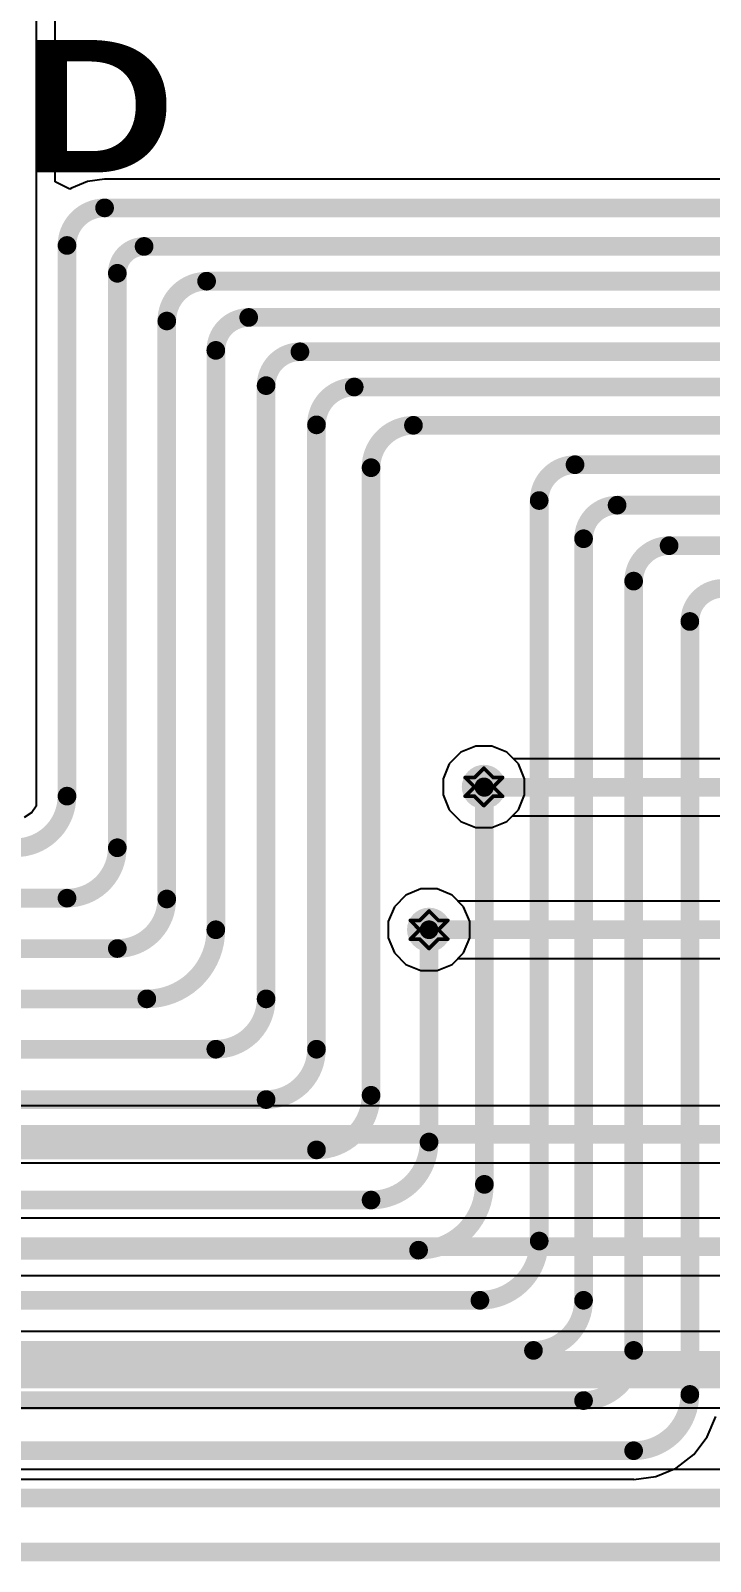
# Model space of a CAD drawing. Header units: inches. Extents: x 24 to 500, y 68 to 269.
# Drawn here: x 317.17 to 326.42, y 132.86 to 153.66 of the extents above; entities that cross this region are included whole.
import ezdxf

# ---------------------------------------------------------------- set-up
doc = ezdxf.new("R2010")
doc.units = ezdxf.units.IN
for name, color, linetype in [('Bottom Layer', 5, 'Continuous'), ('Drill Drawing', 1, 'Continuous'), ('Layer 1', 16, 'Continuous'), ('Layer 2', 76, 'Continuous'), ('Top Layer', 1, 'Continuous'), ('Top Overlay', 2, 'Continuous'), ('Via Holes', 16, 'Continuous')]:
    doc.layers.add(name, color=color, linetype=linetype)
doc.styles.add('Arial Black_Bold', font='', dxfattribs={"height": 0.2})
doc.styles.get('Arial Black_Bold').set_extended_font_data('Arial Black', bold=True)

msp = doc.modelspace()

# ---------------------------------------------------------------- hatches: boundary and pattern name
at = {"layer": 'Bottom Layer'}
h = msp.add_hatch(color=5, dxfattribs=at)
edge = h.paths.add_edge_path()
edge.add_arc((323.335, 143.382), 0.3, 0, 360)
h = msp.add_hatch(color=5, dxfattribs=at)
edge = h.paths.add_edge_path()
edge.add_arc((322.59, 141.441), 0.3, 0, 360)
at = {"layer": 'Layer 1'}
h = msp.add_hatch(color=16, dxfattribs=at)
edge = h.paths.add_edge_path()
edge.add_arc((323.335, 143.382), 0.3, 0, 360)
h = msp.add_hatch(color=16, dxfattribs=at)
edge = h.paths.add_edge_path()
edge.add_arc((322.59, 141.441), 0.3, 0, 360)
at = {"layer": 'Layer 2'}
h = msp.add_hatch(color=76, dxfattribs=at)
edge = h.paths.add_edge_path()
edge.add_arc((323.335, 143.382), 0.3, 0, 360)
h = msp.add_hatch(color=76, dxfattribs=at)
edge = h.paths.add_edge_path()
edge.add_arc((322.59, 141.441), 0.3, 0, 360)
at = {"layer": 'Top Layer'}
h = msp.add_hatch(color=1, dxfattribs=at)
edge = h.paths.add_edge_path()
edge.add_arc((323.335, 143.382), 0.3, 0, 360)
h = msp.add_hatch(color=1, dxfattribs=at)
edge = h.paths.add_edge_path()
edge.add_arc((322.59, 141.441), 0.3, 0, 360)
at = {"layer": 'Via Holes'}
h = msp.add_hatch(color=7, dxfattribs=at)
edge = h.paths.add_edge_path()
edge.add_arc((323.335, 143.382), 0.15, 0, 360)
h = msp.add_hatch(color=7, dxfattribs=at)
edge = h.paths.add_edge_path()
edge.add_arc((322.59, 141.441), 0.15, 0, 360)

# ---------------------------------------------------------------- linework, layer by layer
at = {"layer": 'Bottom Layer'}
for p, q in [((317.246, 165.457), (317.246, 152.387)), ((317.505, 152.387), (317.505, 165.457)), ((317.246, 152.387), (317.246, 151.363)), ((317.505, 151.601), (317.505, 152.387)), ((317.945, 151.606), (317.728, 151.516)), ((318.178, 151.637), (317.945, 151.606)), ((326.947, 151.637), (318.178, 151.637)), ((318.178, 151.637), (318.178, 151.637)), ((317.708, 151.501), (317.505, 151.601)), ((317.728, 151.516), (317.708, 151.501)), ((317.246, 151.363), (317.246, 148.996)), ((317.246, 148.996), (317.246, 145.094)), ((317.246, 145.094), (317.246, 144.568)), ((317.246, 144.568), (317.246, 143.122)), ((317.246, 143.122), (317.187, 143.034)), ((317.187, 143.034), (317.086, 142.966)), ((326.372, 134.55), (326.488, 134.829)), ((326.189, 134.311), (326.372, 134.55)), ((325.949, 134.127), (326.189, 134.311)), ((310.524, 133.975), (325.372, 133.975)), ((325.372, 133.973), (325.671, 134.012)), ((325.372, 133.975), (325.372, 133.973)), ((325.671, 134.012), (325.949, 134.127))]:
    msp.add_line(p, q, dxfattribs=at)
for points in [[(317.667, 150.737, 0.254, 0.254, -0.414214), (318.178, 151.248, 0.254, 0.254, 0)], [(318.178, 151.248, 0.254, 0.254, 0), (335.358, 151.248, 0.254, 0.254, 0)], [(317.667, 143.256, 0.254, 0.254, 0), (317.667, 150.737, 0.254, 0.254, 0)], [(318.351, 150.359, 0.254, 0.254, -0.414214), (318.715, 150.724, 0.254, 0.254, 0)], [(318.715, 150.724, 0.254, 0.254, 0), (336.015, 150.724, 0.254, 0.254, 0)], [(318.351, 142.555, 0.254, 0.254, 0), (318.351, 150.359, 0.254, 0.254, 0)], [(319.024, 149.711, 0.254, 0.254, -0.414214), (319.565, 150.252, 0.254, 0.254, 0)], [(319.565, 150.252, 0.254, 0.254, 0), (336.736, 150.252, 0.254, 0.254, 0)], [(319.024, 141.859, 0.254, 0.254, 0), (319.024, 149.711, 0.254, 0.254, 0)], [(319.691, 149.312, 0.254, 0.254, -0.414214), (320.138, 149.759, 0.254, 0.254, 0)], [(320.138, 149.759, 0.254, 0.254, 0), (337.707, 149.759, 0.254, 0.254, 0)], [(319.691, 141.441, 0.254, 0.254, 0), (319.691, 149.312, 0.254, 0.254, 0)], [(320.375, 148.833, 0.254, 0.254, -0.414214), (320.835, 149.293, 0.254, 0.254, 0)], [(320.835, 149.293, 0.254, 0.254, 0), (338.351, 149.293, 0.254, 0.254, 0)], [(320.375, 140.502, 0.254, 0.254, 0), (320.375, 148.833, 0.254, 0.254, 0)], [(321.059, 148.3, 0.254, 0.254, -0.414214), (321.572, 148.814, 0.254, 0.254, 0)], [(321.572, 148.814, 0.254, 0.254, 0), (339.446, 148.814, 0.254, 0.254, 0)], [(321.059, 139.818, 0.254, 0.254, 0), (321.059, 148.3, 0.254, 0.254, 0)], [(321.801, 147.718, 0.254, 0.254, -0.414214), (322.378, 148.294, 0.254, 0.254, 0)], [(322.378, 148.294, 0.254, 0.254, 0), (340.599, 148.294, 0.254, 0.254, 0)], [(324.087, 147.272, 0.254, 0.254, -0.414214), (324.574, 147.759, 0.254, 0.254, 0)], [(324.574, 147.759, 0.254, 0.254, 0), (341.283, 147.759, 0.254, 0.254, 0)], [(321.801, 139.192, 0.254, 0.254, 0), (321.801, 147.718, 0.254, 0.254, 0)], [(324.087, 137.212, 0.254, 0.254, 0), (324.087, 147.272, 0.254, 0.254, 0)], [(324.691, 146.753, 0.254, 0.254, -0.414214), (325.147, 147.209, 0.254, 0.254, 0)], [(325.147, 147.209, 0.254, 0.254, 0), (346.144, 147.209, 0.254, 0.254, 0)], [(324.691, 136.407, 0.254, 0.254, 0), (324.691, 146.753, 0.254, 0.254, 0)], [(325.372, 146.177, 0.254, 0.254, -0.414214), (325.854, 146.659, 0.254, 0.254, 0)], [(325.854, 146.659, 0.254, 0.254, 0), (347.032, 146.659, 0.254, 0.254, 0)], [(325.372, 135.726, 0.254, 0.254, 0), (325.372, 146.177, 0.254, 0.254, 0)], [(326.136, 145.629, 0.254, 0.254, -0.414214), (326.585, 146.078, 0.254, 0.254, 0)], [(326.136, 135.128, 0.254, 0.254, 0), (326.136, 145.629, 0.254, 0.254, 0)], [(323.335, 143.382, 0.254, 0.254, 0), (323.342, 143.375, 0.254, 0.254, 0)], [(323.342, 137.982, 0.254, 0.254, 0), (323.342, 143.375, 0.254, 0.254, 0)], [(317.667, 143.256, 0.254, 0.254, -0.414214), (316.966, 142.555, 0.254, 0.254, 0)], [(318.351, 142.555, 0.254, 0.254, -0.414214), (317.667, 141.87, 0.254, 0.254, 0)], [(263.347, 141.87, 0.254, 0.254, 0), (317.667, 141.87, 0.254, 0.254, 0)], [(319.024, 141.859, 0.254, 0.254, -0.414214), (318.351, 141.186, 0.254, 0.254, 0)], [(319.691, 141.441, 0.254, 0.254, -0.414214), (318.752, 140.502, 0.254, 0.254, 0)], [(322.59, 138.557, 0.254, 0.254, 0), (322.59, 141.441, 0.254, 0.254, 0)], [(262.666, 141.186, 0.254, 0.254, 0), (318.351, 141.186, 0.254, 0.254, 0)], [(261.985, 140.502, 0.254, 0.254, 0), (318.752, 140.502, 0.254, 0.254, 0)], [(320.375, 140.502, 0.254, 0.254, -0.414214), (319.691, 139.818, 0.254, 0.254, 0)], [(261.304, 139.818, 0.254, 0.254, 0), (319.691, 139.818, 0.254, 0.254, 0)], [(321.059, 139.818, 0.254, 0.254, -0.414214), (320.375, 139.134, 0.254, 0.254, 0)], [(260.623, 139.134, 0.254, 0.254, 0), (320.375, 139.134, 0.254, 0.254, 0)], [(321.801, 139.192, 0.254, 0.254, -0.414214), (321.059, 138.45, 0.254, 0.254, 0)], [(259.942, 138.45, 0.254, 0.254, 0), (321.059, 138.45, 0.254, 0.254, 0)], [(322.59, 138.557, 0.254, 0.254, -0.414214), (321.801, 137.769, 0.254, 0.254, 0)], [(323.342, 137.982, 0.254, 0.254, -0.414214), (322.447, 137.088, 0.254, 0.254, 0)], [(259.258, 137.769, 0.254, 0.254, 0), (321.801, 137.769, 0.254, 0.254, 0)], [(324.087, 137.212, 0.254, 0.254, -0.414214), (323.282, 136.407, 0.254, 0.254, 0)], [(259.942, 137.088, 0.254, 0.254, 0), (322.447, 137.088, 0.254, 0.254, 0)], [(260.626, 136.407, 0.254, 0.254, 0), (323.282, 136.407, 0.254, 0.254, 0)], [(324.691, 136.407, 0.254, 0.254, -0.414214), (324.01, 135.726, 0.254, 0.254, 0)], [(261.31, 135.726, 0.254, 0.254, 0), (324.01, 135.726, 0.254, 0.254, 0)], [(325.372, 135.726, 0.254, 0.254, -0.414214), (324.691, 135.045, 0.254, 0.254, 0)], [(326.136, 135.128, 0.254, 0.254, -0.414214), (325.372, 134.364, 0.254, 0.254, 0)], [(306.776, 135.045, 0.254, 0.254, 0), (324.691, 135.045, 0.254, 0.254, 0)], [(310.524, 134.364, 0.254, 0.254, 0), (325.372, 134.364, 0.254, 0.254, 0)]]:
    msp.add_lwpolyline(points, format="xyseb", dxfattribs=at)
for points in [[(318.115, 151.248, 0.127, 0.127, 1), (318.242, 151.248, 0.127, 0.127, 1)], [(318.115, 151.248, 0.127, 0.127, 1), (318.242, 151.248, 0.127, 0.127, 1)], [(317.604, 150.737, 0.127, 0.127, 1), (317.731, 150.737, 0.127, 0.127, 1)], [(317.604, 150.737, 0.127, 0.127, 1), (317.731, 150.737, 0.127, 0.127, 1)], [(318.652, 150.724, 0.127, 0.127, 1), (318.779, 150.724, 0.127, 0.127, 1)], [(318.652, 150.724, 0.127, 0.127, 1), (318.779, 150.724, 0.127, 0.127, 1)], [(318.288, 150.359, 0.127, 0.127, 1), (318.415, 150.359, 0.127, 0.127, 1)], [(318.288, 150.359, 0.127, 0.127, 1), (318.415, 150.359, 0.127, 0.127, 1)], [(319.502, 150.252, 0.127, 0.127, 1), (319.629, 150.252, 0.127, 0.127, 1)], [(319.502, 150.252, 0.127, 0.127, 1), (319.629, 150.252, 0.127, 0.127, 1)], [(318.961, 149.711, 0.127, 0.127, 1), (319.087, 149.711, 0.127, 0.127, 1)], [(318.961, 149.711, 0.127, 0.127, 1), (319.087, 149.711, 0.127, 0.127, 1)], [(320.074, 149.759, 0.127, 0.127, 1), (320.201, 149.759, 0.127, 0.127, 1)], [(320.074, 149.759, 0.127, 0.127, 1), (320.201, 149.759, 0.127, 0.127, 1)], [(319.627, 149.312, 0.127, 0.127, 1), (319.754, 149.312, 0.127, 0.127, 1)], [(319.627, 149.312, 0.127, 0.127, 1), (319.754, 149.312, 0.127, 0.127, 1)], [(320.771, 149.293, 0.127, 0.127, 1), (320.898, 149.293, 0.127, 0.127, 1)], [(320.771, 149.293, 0.127, 0.127, 1), (320.898, 149.293, 0.127, 0.127, 1)], [(320.311, 148.833, 0.127, 0.127, 1), (320.438, 148.833, 0.127, 0.127, 1)], [(320.311, 148.833, 0.127, 0.127, 1), (320.438, 148.833, 0.127, 0.127, 1)], [(321.509, 148.814, 0.127, 0.127, 1), (321.636, 148.814, 0.127, 0.127, 1)], [(321.509, 148.814, 0.127, 0.127, 1), (321.636, 148.814, 0.127, 0.127, 1)], [(320.996, 148.3, 0.127, 0.127, 1), (321.123, 148.3, 0.127, 0.127, 1)], [(320.996, 148.3, 0.127, 0.127, 1), (321.123, 148.3, 0.127, 0.127, 1)], [(322.314, 148.294, 0.127, 0.127, 1), (322.441, 148.294, 0.127, 0.127, 1)], [(322.314, 148.294, 0.127, 0.127, 1), (322.441, 148.294, 0.127, 0.127, 1)], [(324.511, 147.759, 0.127, 0.127, 1), (324.638, 147.759, 0.127, 0.127, 1)], [(324.511, 147.759, 0.127, 0.127, 1), (324.638, 147.759, 0.127, 0.127, 1)], [(321.738, 147.718, 0.127, 0.127, 1), (321.865, 147.718, 0.127, 0.127, 1)], [(321.738, 147.718, 0.127, 0.127, 1), (321.865, 147.718, 0.127, 0.127, 1)], [(324.024, 147.272, 0.127, 0.127, 1), (324.151, 147.272, 0.127, 0.127, 1)], [(324.024, 147.272, 0.127, 0.127, 1), (324.151, 147.272, 0.127, 0.127, 1)], [(325.083, 147.209, 0.127, 0.127, 1), (325.21, 147.209, 0.127, 0.127, 1)], [(325.083, 147.209, 0.127, 0.127, 1), (325.21, 147.209, 0.127, 0.127, 1)], [(324.627, 146.753, 0.127, 0.127, 1), (324.754, 146.753, 0.127, 0.127, 1)], [(324.627, 146.753, 0.127, 0.127, 1), (324.754, 146.753, 0.127, 0.127, 1)], [(325.79, 146.659, 0.127, 0.127, 1), (325.917, 146.659, 0.127, 0.127, 1)], [(325.79, 146.659, 0.127, 0.127, 1), (325.917, 146.659, 0.127, 0.127, 1)], [(325.308, 146.177, 0.127, 0.127, 1), (325.435, 146.177, 0.127, 0.127, 1)], [(325.308, 146.177, 0.127, 0.127, 1), (325.435, 146.177, 0.127, 0.127, 1)], [(326.072, 145.629, 0.127, 0.127, 1), (326.199, 145.629, 0.127, 0.127, 1)], [(326.072, 145.629, 0.127, 0.127, 1), (326.199, 145.629, 0.127, 0.127, 1)], [(323.272, 143.382, 0.127, 0.127, 1), (323.399, 143.382, 0.127, 0.127, 1)], [(323.279, 143.375, 0.127, 0.127, 1), (323.406, 143.375, 0.127, 0.127, 1)], [(323.279, 143.375, 0.127, 0.127, 1), (323.406, 143.375, 0.127, 0.127, 1)], [(317.604, 143.256, 0.127, 0.127, 1), (317.731, 143.256, 0.127, 0.127, 1)], [(317.604, 143.256, 0.127, 0.127, 1), (317.731, 143.256, 0.127, 0.127, 1)], [(318.288, 142.555, 0.127, 0.127, 1), (318.415, 142.555, 0.127, 0.127, 1)], [(318.288, 142.555, 0.127, 0.127, 1), (318.415, 142.555, 0.127, 0.127, 1)], [(317.604, 141.87, 0.127, 0.127, 1), (317.731, 141.87, 0.127, 0.127, 1)], [(317.604, 141.87, 0.127, 0.127, 1), (317.731, 141.87, 0.127, 0.127, 1)], [(318.961, 141.859, 0.127, 0.127, 1), (319.087, 141.859, 0.127, 0.127, 1)], [(318.961, 141.859, 0.127, 0.127, 1), (319.087, 141.859, 0.127, 0.127, 1)], [(319.627, 141.441, 0.127, 0.127, 1), (319.754, 141.441, 0.127, 0.127, 1)], [(319.627, 141.441, 0.127, 0.127, 1), (319.754, 141.441, 0.127, 0.127, 1)], [(322.526, 141.441, 0.127, 0.127, 1), (322.653, 141.441, 0.127, 0.127, 1)], [(318.288, 141.186, 0.127, 0.127, 1), (318.415, 141.186, 0.127, 0.127, 1)], [(318.288, 141.186, 0.127, 0.127, 1), (318.415, 141.186, 0.127, 0.127, 1)], [(318.689, 140.502, 0.127, 0.127, 1), (318.816, 140.502, 0.127, 0.127, 1)], [(318.689, 140.502, 0.127, 0.127, 1), (318.816, 140.502, 0.127, 0.127, 1)], [(320.311, 140.502, 0.127, 0.127, 1), (320.438, 140.502, 0.127, 0.127, 1)], [(320.311, 140.502, 0.127, 0.127, 1), (320.438, 140.502, 0.127, 0.127, 1)], [(319.627, 139.818, 0.127, 0.127, 1), (319.754, 139.818, 0.127, 0.127, 1)], [(319.627, 139.818, 0.127, 0.127, 1), (319.754, 139.818, 0.127, 0.127, 1)], [(320.996, 139.818, 0.127, 0.127, 1), (321.123, 139.818, 0.127, 0.127, 1)], [(320.996, 139.818, 0.127, 0.127, 1), (321.123, 139.818, 0.127, 0.127, 1)], [(320.311, 139.134, 0.127, 0.127, 1), (320.438, 139.134, 0.127, 0.127, 1)], [(320.311, 139.134, 0.127, 0.127, 1), (320.438, 139.134, 0.127, 0.127, 1)], [(321.738, 139.192, 0.127, 0.127, 1), (321.865, 139.192, 0.127, 0.127, 1)], [(321.738, 139.192, 0.127, 0.127, 1), (321.865, 139.192, 0.127, 0.127, 1)], [(320.996, 138.45, 0.127, 0.127, 1), (321.123, 138.45, 0.127, 0.127, 1)], [(320.996, 138.45, 0.127, 0.127, 1), (321.123, 138.45, 0.127, 0.127, 1)], [(322.526, 138.557, 0.127, 0.127, 1), (322.653, 138.557, 0.127, 0.127, 1)], [(322.526, 138.557, 0.127, 0.127, 1), (322.653, 138.557, 0.127, 0.127, 1)], [(323.279, 137.982, 0.127, 0.127, 1), (323.406, 137.982, 0.127, 0.127, 1)], [(323.279, 137.982, 0.127, 0.127, 1), (323.406, 137.982, 0.127, 0.127, 1)], [(321.738, 137.769, 0.127, 0.127, 1), (321.865, 137.769, 0.127, 0.127, 1)], [(321.738, 137.769, 0.127, 0.127, 1), (321.865, 137.769, 0.127, 0.127, 1)], [(324.024, 137.212, 0.127, 0.127, 1), (324.151, 137.212, 0.127, 0.127, 1)], [(324.024, 137.212, 0.127, 0.127, 1), (324.151, 137.212, 0.127, 0.127, 1)], [(322.384, 137.088, 0.127, 0.127, 1), (322.511, 137.088, 0.127, 0.127, 1)], [(322.384, 137.088, 0.127, 0.127, 1), (322.511, 137.088, 0.127, 0.127, 1)], [(323.218, 136.407, 0.127, 0.127, 1), (323.345, 136.407, 0.127, 0.127, 1)], [(323.218, 136.407, 0.127, 0.127, 1), (323.345, 136.407, 0.127, 0.127, 1)], [(324.627, 136.407, 0.127, 0.127, 1), (324.754, 136.407, 0.127, 0.127, 1)], [(324.627, 136.407, 0.127, 0.127, 1), (324.754, 136.407, 0.127, 0.127, 1)], [(323.946, 135.726, 0.127, 0.127, 1), (324.073, 135.726, 0.127, 0.127, 1)], [(323.946, 135.726, 0.127, 0.127, 1), (324.073, 135.726, 0.127, 0.127, 1)], [(325.308, 135.726, 0.127, 0.127, 1), (325.435, 135.726, 0.127, 0.127, 1)], [(325.308, 135.726, 0.127, 0.127, 1), (325.435, 135.726, 0.127, 0.127, 1)], [(326.072, 135.128, 0.127, 0.127, 1), (326.199, 135.128, 0.127, 0.127, 1)], [(326.072, 135.128, 0.127, 0.127, 1), (326.199, 135.128, 0.127, 0.127, 1)], [(324.627, 135.045, 0.127, 0.127, 1), (324.754, 135.045, 0.127, 0.127, 1)], [(324.627, 135.045, 0.127, 0.127, 1), (324.754, 135.045, 0.127, 0.127, 1)], [(325.308, 134.364, 0.127, 0.127, 1), (325.435, 134.364, 0.127, 0.127, 1)], [(325.308, 134.364, 0.127, 0.127, 1), (325.435, 134.364, 0.127, 0.127, 1)]]:
    msp.add_lwpolyline(points, format="xyseb", close=True, dxfattribs=at)
at = {"layer": 'Drill Drawing'}
for points in [[(323.081, 143.509, 0.0508, 0.0508, 0), (323.208, 143.382, 0.0508, 0.0508, 0)], [(323.081, 143.509, 0.0508, 0.0508, 0), (323.208, 143.509, 0.0508, 0.0508, 0)], [(323.208, 143.509, 0.0508, 0.0508, 0), (323.335, 143.636, 0.0508, 0.0508, 0)], [(323.335, 143.636, 0.0508, 0.0508, 0), (323.462, 143.509, 0.0508, 0.0508, 0)], [(323.462, 143.509, 0.0508, 0.0508, 0), (323.589, 143.509, 0.0508, 0.0508, 0)], [(323.462, 143.382, 0.0508, 0.0508, 0), (323.589, 143.509, 0.0508, 0.0508, 0)], [(323.081, 143.255, 0.0508, 0.0508, 0), (323.208, 143.382, 0.0508, 0.0508, 0)], [(323.462, 143.382, 0.0508, 0.0508, 0), (323.589, 143.255, 0.0508, 0.0508, 0)], [(323.081, 143.255, 0.0508, 0.0508, 0), (323.208, 143.255, 0.0508, 0.0508, 0)], [(323.208, 143.255, 0.0508, 0.0508, 0), (323.335, 143.128, 0.0508, 0.0508, 0)], [(323.335, 143.128, 0.0508, 0.0508, 0), (323.462, 143.255, 0.0508, 0.0508, 0)], [(323.462, 143.255, 0.0508, 0.0508, 0), (323.589, 143.255, 0.0508, 0.0508, 0)], [(322.463, 141.568, 0.0508, 0.0508, 0), (322.59, 141.695, 0.0508, 0.0508, 0)], [(322.59, 141.695, 0.0508, 0.0508, 0), (322.717, 141.568, 0.0508, 0.0508, 0)], [(322.336, 141.568, 0.0508, 0.0508, 0), (322.463, 141.441, 0.0508, 0.0508, 0)], [(322.336, 141.568, 0.0508, 0.0508, 0), (322.463, 141.568, 0.0508, 0.0508, 0)], [(322.336, 141.314, 0.0508, 0.0508, 0), (322.463, 141.441, 0.0508, 0.0508, 0)], [(322.717, 141.568, 0.0508, 0.0508, 0), (322.844, 141.568, 0.0508, 0.0508, 0)], [(322.717, 141.441, 0.0508, 0.0508, 0), (322.844, 141.568, 0.0508, 0.0508, 0)], [(322.717, 141.441, 0.0508, 0.0508, 0), (322.844, 141.314, 0.0508, 0.0508, 0)], [(322.336, 141.314, 0.0508, 0.0508, 0), (322.463, 141.314, 0.0508, 0.0508, 0)], [(322.463, 141.314, 0.0508, 0.0508, 0), (322.59, 141.187, 0.0508, 0.0508, 0)], [(322.59, 141.187, 0.0508, 0.0508, 0), (322.717, 141.314, 0.0508, 0.0508, 0)], [(322.717, 141.314, 0.0508, 0.0508, 0), (322.844, 141.314, 0.0508, 0.0508, 0)]]:
    msp.add_lwpolyline(points, format="xyseb", dxfattribs=at)
for points in [[(323.068, 143.509, 0.0254, 0.0254, 1), (323.094, 143.509, 0.0254, 0.0254, 1)], [(323.068, 143.509, 0.0254, 0.0254, 1), (323.094, 143.509, 0.0254, 0.0254, 1)], [(323.195, 143.509, 0.0254, 0.0254, 1), (323.221, 143.509, 0.0254, 0.0254, 1)], [(323.195, 143.509, 0.0254, 0.0254, 1), (323.221, 143.509, 0.0254, 0.0254, 1)], [(323.322, 143.636, 0.0254, 0.0254, 1), (323.348, 143.636, 0.0254, 0.0254, 1)], [(323.322, 143.636, 0.0254, 0.0254, 1), (323.348, 143.636, 0.0254, 0.0254, 1)], [(323.449, 143.509, 0.0254, 0.0254, 1), (323.475, 143.509, 0.0254, 0.0254, 1)], [(323.449, 143.509, 0.0254, 0.0254, 1), (323.475, 143.509, 0.0254, 0.0254, 1)], [(323.576, 143.509, 0.0254, 0.0254, 1), (323.602, 143.509, 0.0254, 0.0254, 1)], [(323.576, 143.509, 0.0254, 0.0254, 1), (323.602, 143.509, 0.0254, 0.0254, 1)], [(323.195, 143.382, 0.0254, 0.0254, 1), (323.221, 143.382, 0.0254, 0.0254, 1)], [(323.195, 143.382, 0.0254, 0.0254, 1), (323.221, 143.382, 0.0254, 0.0254, 1)], [(323.449, 143.382, 0.0254, 0.0254, 1), (323.475, 143.382, 0.0254, 0.0254, 1)], [(323.449, 143.382, 0.0254, 0.0254, 1), (323.475, 143.382, 0.0254, 0.0254, 1)], [(323.068, 143.255, 0.0254, 0.0254, 1), (323.094, 143.255, 0.0254, 0.0254, 1)], [(323.068, 143.255, 0.0254, 0.0254, 1), (323.094, 143.255, 0.0254, 0.0254, 1)], [(323.195, 143.255, 0.0254, 0.0254, 1), (323.221, 143.255, 0.0254, 0.0254, 1)], [(323.195, 143.255, 0.0254, 0.0254, 1), (323.221, 143.255, 0.0254, 0.0254, 1)], [(323.322, 143.128, 0.0254, 0.0254, 1), (323.348, 143.128, 0.0254, 0.0254, 1)], [(323.322, 143.128, 0.0254, 0.0254, 1), (323.348, 143.128, 0.0254, 0.0254, 1)], [(323.449, 143.255, 0.0254, 0.0254, 1), (323.475, 143.255, 0.0254, 0.0254, 1)], [(323.449, 143.255, 0.0254, 0.0254, 1), (323.475, 143.255, 0.0254, 0.0254, 1)], [(323.576, 143.255, 0.0254, 0.0254, 1), (323.602, 143.255, 0.0254, 0.0254, 1)], [(323.576, 143.255, 0.0254, 0.0254, 1), (323.602, 143.255, 0.0254, 0.0254, 1)], [(322.577, 141.695, 0.0254, 0.0254, 1), (322.603, 141.695, 0.0254, 0.0254, 1)], [(322.577, 141.695, 0.0254, 0.0254, 1), (322.603, 141.695, 0.0254, 0.0254, 1)], [(322.323, 141.568, 0.0254, 0.0254, 1), (322.349, 141.568, 0.0254, 0.0254, 1)], [(322.323, 141.568, 0.0254, 0.0254, 1), (322.349, 141.568, 0.0254, 0.0254, 1)], [(322.45, 141.568, 0.0254, 0.0254, 1), (322.476, 141.568, 0.0254, 0.0254, 1)], [(322.45, 141.568, 0.0254, 0.0254, 1), (322.476, 141.568, 0.0254, 0.0254, 1)], [(322.45, 141.441, 0.0254, 0.0254, 1), (322.476, 141.441, 0.0254, 0.0254, 1)], [(322.45, 141.441, 0.0254, 0.0254, 1), (322.476, 141.441, 0.0254, 0.0254, 1)], [(322.704, 141.568, 0.0254, 0.0254, 1), (322.73, 141.568, 0.0254, 0.0254, 1)], [(322.704, 141.568, 0.0254, 0.0254, 1), (322.73, 141.568, 0.0254, 0.0254, 1)], [(322.704, 141.441, 0.0254, 0.0254, 1), (322.73, 141.441, 0.0254, 0.0254, 1)], [(322.704, 141.441, 0.0254, 0.0254, 1), (322.73, 141.441, 0.0254, 0.0254, 1)], [(322.831, 141.568, 0.0254, 0.0254, 1), (322.857, 141.568, 0.0254, 0.0254, 1)], [(322.831, 141.568, 0.0254, 0.0254, 1), (322.857, 141.568, 0.0254, 0.0254, 1)], [(322.323, 141.314, 0.0254, 0.0254, 1), (322.349, 141.314, 0.0254, 0.0254, 1)], [(322.323, 141.314, 0.0254, 0.0254, 1), (322.349, 141.314, 0.0254, 0.0254, 1)], [(322.45, 141.314, 0.0254, 0.0254, 1), (322.476, 141.314, 0.0254, 0.0254, 1)], [(322.45, 141.314, 0.0254, 0.0254, 1), (322.476, 141.314, 0.0254, 0.0254, 1)], [(322.577, 141.187, 0.0254, 0.0254, 1), (322.603, 141.187, 0.0254, 0.0254, 1)], [(322.577, 141.187, 0.0254, 0.0254, 1), (322.603, 141.187, 0.0254, 0.0254, 1)], [(322.704, 141.314, 0.0254, 0.0254, 1), (322.73, 141.314, 0.0254, 0.0254, 1)], [(322.704, 141.314, 0.0254, 0.0254, 1), (322.73, 141.314, 0.0254, 0.0254, 1)], [(322.831, 141.314, 0.0254, 0.0254, 1), (322.857, 141.314, 0.0254, 0.0254, 1)], [(322.831, 141.314, 0.0254, 0.0254, 1), (322.857, 141.314, 0.0254, 0.0254, 1)]]:
    msp.add_lwpolyline(points, format="xyseb", close=True, dxfattribs=at)
at = {"layer": 'Layer 1'}
for p, q in [((323.225, 143.936), (323.021, 143.852)), ((323.445, 143.936), (323.225, 143.936)), ((323.649, 143.852), (323.445, 143.936)), ((323.021, 143.852), (322.865, 143.696)), ((323.805, 143.696), (323.649, 143.852)), ((322.865, 143.696), (322.781, 143.492)), ((322.781, 143.492), (322.781, 143.272)), ((323.889, 143.492), (323.805, 143.696)), ((323.889, 143.272), (323.889, 143.492)), ((322.781, 143.272), (322.865, 143.068)), ((323.805, 143.068), (323.889, 143.272)), ((322.865, 143.068), (323.021, 142.913)), ((323.021, 142.913), (323.225, 142.828)), ((323.445, 142.828), (323.649, 142.913)), ((323.649, 142.913), (323.805, 143.068)), ((323.225, 142.828), (323.445, 142.828)), ((322.276, 141.91), (322.12, 141.754)), ((322.48, 141.995), (322.276, 141.91)), ((322.7, 141.995), (322.48, 141.995)), ((322.904, 141.91), (322.7, 141.995)), ((323.06, 141.754), (322.904, 141.91)), ((322.12, 141.754), (322.036, 141.551)), ((323.144, 141.551), (323.06, 141.754)), ((322.036, 141.551), (322.036, 141.33)), ((323.144, 141.33), (323.144, 141.551)), ((322.036, 141.33), (322.12, 141.127)), ((323.06, 141.127), (323.144, 141.33)), ((322.12, 141.127), (322.276, 140.971)), ((322.904, 140.971), (323.06, 141.127)), ((322.276, 140.971), (322.48, 140.887)), ((322.48, 140.887), (322.7, 140.887)), ((322.7, 140.887), (322.904, 140.971))]:
    msp.add_line(p, q, dxfattribs=at)
at = {"layer": 'Layer 2'}
for p, q in [((323.225, 143.936), (323.021, 143.852)), ((323.445, 143.936), (323.225, 143.936)), ((323.649, 143.852), (323.445, 143.936)), ((323.021, 143.852), (322.865, 143.696)), ((323.805, 143.696), (323.649, 143.852)), ((322.865, 143.696), (322.781, 143.492)), ((322.781, 143.492), (322.781, 143.272)), ((323.889, 143.492), (323.805, 143.696)), ((323.889, 143.272), (323.889, 143.492)), ((322.781, 143.272), (322.865, 143.068)), ((323.805, 143.068), (323.889, 143.272)), ((322.865, 143.068), (323.021, 142.913)), ((323.021, 142.913), (323.225, 142.828)), ((323.445, 142.828), (323.649, 142.913)), ((323.649, 142.913), (323.805, 143.068)), ((323.225, 142.828), (323.445, 142.828)), ((322.276, 141.91), (322.12, 141.754)), ((322.48, 141.995), (322.276, 141.91)), ((322.7, 141.995), (322.48, 141.995)), ((322.904, 141.91), (322.7, 141.995)), ((323.06, 141.754), (322.904, 141.91)), ((322.12, 141.754), (322.036, 141.551)), ((323.144, 141.551), (323.06, 141.754)), ((322.036, 141.551), (322.036, 141.33)), ((323.144, 141.33), (323.144, 141.551)), ((322.036, 141.33), (322.12, 141.127)), ((323.06, 141.127), (323.144, 141.33)), ((322.12, 141.127), (322.276, 140.971)), ((322.904, 140.971), (323.06, 141.127)), ((322.276, 140.971), (322.48, 140.887)), ((322.48, 140.887), (322.7, 140.887)), ((322.7, 140.887), (322.904, 140.971))]:
    msp.add_line(p, q, dxfattribs=at)
at = {"layer": 'Top Layer'}
for p, q in [((323.225, 143.936), (323.021, 143.852)), ((323.445, 143.936), (323.225, 143.936)), ((323.649, 143.852), (323.445, 143.936)), ((323.021, 143.852), (322.865, 143.696)), ((323.736, 143.765), (323.649, 143.852)), ((335.961, 143.765), (323.736, 143.765)), ((322.865, 143.696), (322.781, 143.492)), ((322.781, 143.492), (322.781, 143.272)), ((322.781, 143.272), (322.865, 143.068)), ((322.865, 143.068), (323.021, 142.913)), ((323.021, 142.913), (323.225, 142.828)), ((323.445, 142.828), (323.649, 142.913)), ((323.649, 142.913), (323.724, 142.988)), ((323.724, 142.988), (335.961, 142.988)), ((323.225, 142.828), (323.445, 142.828)), ((322.276, 141.91), (322.12, 141.754)), ((322.48, 141.995), (322.276, 141.91)), ((322.7, 141.995), (322.48, 141.995)), ((322.904, 141.91), (322.7, 141.995)), ((322.985, 141.829), (322.904, 141.91)), ((338.531, 141.829), (322.985, 141.829)), ((322.12, 141.754), (322.036, 141.551)), ((322.036, 141.551), (322.036, 141.33)), ((322.036, 141.33), (322.12, 141.127)), ((322.12, 141.127), (322.276, 140.971)), ((322.904, 140.971), (322.985, 141.052)), ((322.985, 141.052), (338.531, 141.052)), ((322.276, 140.971), (322.48, 140.887)), ((322.48, 140.887), (322.7, 140.887)), ((322.7, 140.887), (322.904, 140.971)), ((328.639, 139.049), (310.841, 139.049)), ((310.841, 138.273), (328.634, 138.273)), ((342.209, 137.523), (305.968, 137.523)), ((305.968, 136.746), (342.131, 136.746)), ((335.305, 135.984), (298.483, 135.984)), ((298.483, 134.948), (335.305, 134.948)), ((329.703, 134.11), (289.208, 134.11))]:
    msp.add_line(p, q, dxfattribs=at)
for points in [[(323.335, 143.382, 0.254, 0.254, 0), (323.341, 143.376, 0.254, 0.254, 0)], [(323.341, 143.376, 0.254, 0.254, 0), (336.989, 143.376, 0.254, 0.254, 0)], [(322.59, 141.441, 0.254, 0.254, 0), (338.925, 141.441, 0.254, 0.254, 0)], [(310.143, 138.661, 0.254, 0.254, 0), (329.032, 138.661, 0.254, 0.254, 0)], [(305.968, 137.135, 0.254, 0.254, 0), (342.526, 137.135, 0.254, 0.254, 0)], [(298.483, 135.466, 0.508, 0.508, 0), (335.94, 135.466, 0.508, 0.508, 0)], [(289.208, 133.721, 0.254, 0.254, 0), (330.098, 133.721, 0.254, 0.254, 0)], [(286.069, 132.987, 0.254, 0.254, 0), (358.508, 132.987, 0.254, 0.254, 0)]]:
    msp.add_lwpolyline(points, format="xyseb", dxfattribs=at)
for points in [[(323.272, 143.382, 0.127, 0.127, 1), (323.399, 143.382, 0.127, 0.127, 1)], [(323.277, 143.376, 0.127, 0.127, 1), (323.404, 143.376, 0.127, 0.127, 1)], [(323.277, 143.376, 0.127, 0.127, 1), (323.404, 143.376, 0.127, 0.127, 1)], [(322.526, 141.441, 0.127, 0.127, 1), (322.653, 141.441, 0.127, 0.127, 1)]]:
    msp.add_lwpolyline(points, format="xyseb", close=True, dxfattribs=at)

# ---------------------------------------------------------------- texts
at = {"layer": 'Top Overlay', "style": 'Arial Black_Bold'}
msp.add_text('W.LED', height=1.8, rotation=360, dxfattribs=at).set_placement((309.869, 151.729))

doc.saveas('drawing.dxf')
